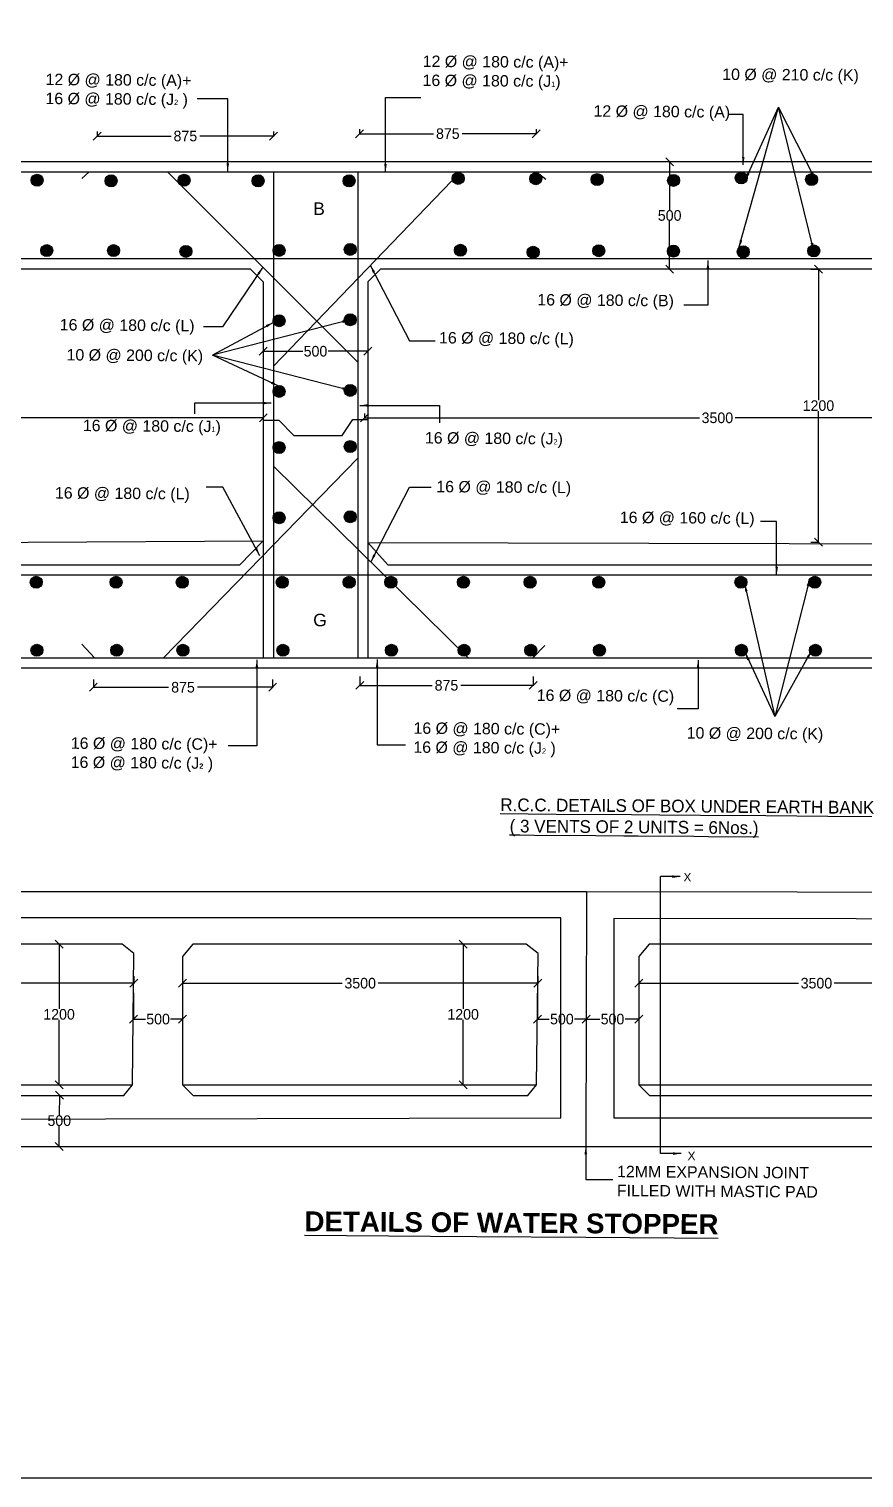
# Model space of a CAD drawing. Header units: inches. Extents: x 104 to 1637, y 54 to 1045.
# Drawn here: x 405 to 721, y 55 to 602 of the extents above; entities that cross this region are included whole.
import ezdxf

# ---------------------------------------------------------------- set-up
doc = ezdxf.new("R2010")
doc.units = ezdxf.units.IN
doc.header["$MEASUREMENT"] = 0
for name, color, linetype in [('DIMENSION', 7, 'Continuous'), ('DRAWING', 2, 'Continuous'), ('Hatch', 7, 'Continuous'), ('TEXT', 7, 'Continuous')]:
    doc.layers.add(name, color=color, linetype=linetype)
doc.dimstyles.get("Standard").update_dxf_attribs({"dimtxt": 4, "dimasz": 3, "dimexe": 0.18, "dimexo": 0.0625, "dimgap": 0.09, "dimtad": 0, "dimtih": 1, "dimtoh": 1, "dimdec": 4, "dimzin": 0, "dimdsep": 46, "dimlunit": 4, "dimtxsty": 'Standard', "dimblk": 'OBLIQUE', "dimcen": 0.09, "dimadec": 0, "dimazin": 0, "dimtfac": 1, "dimtdec": 4, "dimtofl": 0, "dimtmove": 0, "dimatfit": 3, "dimfxl": 1, "dimtolj": 1, "dimtzin": 0, "dimarcsym": 0})

# ---------------------------------------------------------------- blocks, each defined once
blk = doc.blocks.new('_Oblique')
at = {"color": 0, "linetype": 'ByBlock', "lineweight": -2}
blk.add_line((-0.5, -0.5), (0.5, 0.5), dxfattribs=at)
blk = doc.blocks.new('*D6')
at = {"layer": 'Defpoints', "color": 0, "transparency": 16777216}
for p in [(444.88, 237.85), (463.42, 237.85), (463.42, 227.9)]:
    blk.add_point(p, dxfattribs=at)
at = {"layer": 'DIMENSION', "color": 0, "lineweight": -2, "transparency": 16777216}
for p, q in [((444.88, 237.79), (444.88, 227.72)), ((463.42, 237.79), (463.42, 227.72)), ((444.88, 227.9), (449.39, 227.9)), ((463.42, 227.9), (458.9, 227.9))]:
    blk.add_line(p, q, dxfattribs=at)
at = {"layer": 'DIMENSION', "color": 0, "lineweight": -2, "transparency": 16777216, "xscale": 3, "yscale": 3, "zscale": 3, "rotation": 180}
blk.add_blockref('_Oblique', (444.88, 227.9), dxfattribs=at)
at = {"layer": 'DIMENSION', "color": 0, "lineweight": -2, "transparency": 16777216, "xscale": 3, "yscale": 3, "zscale": 3}
blk.add_blockref('_Oblique', (463.42, 227.9), dxfattribs=at)
at = {"layer": 'DIMENSION', "color": 0, "transparency": 16777216, "insert": (454.15, 227.9), "char_height": 4, "attachment_point": 5}
blk.add_mtext('\\A1;500', dxfattribs=at)
blk = doc.blocks.new('*D7')
at = {"layer": 'Defpoints', "color": 0, "transparency": 16777216}
for p in [(615.8, 237.85), (635.71, 237.85), (635.71, 227.9)]:
    blk.add_point(p, dxfattribs=at)
at = {"layer": 'DIMENSION', "color": 0, "lineweight": -2, "transparency": 16777216}
for p, q in [((615.8, 237.79), (615.8, 227.72)), ((635.71, 237.79), (635.71, 227.72)), ((615.8, 227.9), (621, 227.9)), ((635.71, 227.9), (630.51, 227.9))]:
    blk.add_line(p, q, dxfattribs=at)
at = {"layer": 'DIMENSION', "color": 0, "lineweight": -2, "transparency": 16777216, "xscale": 3, "yscale": 3, "zscale": 3, "rotation": 180}
blk.add_blockref('_Oblique', (615.8, 227.9), dxfattribs=at)
at = {"layer": 'DIMENSION', "color": 0, "lineweight": -2, "transparency": 16777216, "xscale": 3, "yscale": 3, "zscale": 3}
blk.add_blockref('_Oblique', (635.71, 227.9), dxfattribs=at)
at = {"layer": 'DIMENSION', "color": 0, "transparency": 16777216, "insert": (625.75, 227.9), "char_height": 4, "attachment_point": 5}
blk.add_mtext('\\A1;500', dxfattribs=at)
blk = doc.blocks.new('*D11')
at = {"layer": 'Defpoints', "color": 0, "transparency": 16777216}
for p in [(597.46, 237.85), (615.8, 237.85), (615.8, 227.9)]:
    blk.add_point(p, dxfattribs=at)
at = {"layer": 'DIMENSION', "color": 0, "lineweight": -2, "transparency": 16777216}
for p, q in [((597.46, 237.79), (597.46, 227.72)), ((615.8, 237.79), (615.8, 227.72)), ((597.46, 227.9), (601.87, 227.9)), ((615.8, 227.9), (611.39, 227.9))]:
    blk.add_line(p, q, dxfattribs=at)
at = {"layer": 'DIMENSION', "color": 0, "lineweight": -2, "transparency": 16777216, "xscale": 3, "yscale": 3, "zscale": 3, "rotation": 180}
blk.add_blockref('_Oblique', (597.46, 227.9), dxfattribs=at)
at = {"layer": 'DIMENSION', "color": 0, "lineweight": -2, "transparency": 16777216, "xscale": 3, "yscale": 3, "zscale": 3}
blk.add_blockref('_Oblique', (615.8, 227.9), dxfattribs=at)
at = {"layer": 'DIMENSION', "color": 0, "transparency": 16777216, "insert": (606.63, 227.9), "char_height": 4, "attachment_point": 5}
blk.add_mtext('\\A1;500', dxfattribs=at)
blk = doc.blocks.new('*D12')
at = {"layer": 'Defpoints', "color": 0, "transparency": 16777216}
for p in [(416.75, 256.23), (416.75, 203.15), (416.75, 203.15)]:
    blk.add_point(p, dxfattribs=at)
at = {"layer": 'DIMENSION', "color": 0, "lineweight": -2, "transparency": 16777216}
for p, q in [((416.69, 256.23), (416.57, 256.23)), ((416.75, 256.23), (416.75, 231.78)), ((416.75, 203.15), (416.75, 227.6)), ((416.69, 203.15), (416.57, 203.15))]:
    blk.add_line(p, q, dxfattribs=at)
at = {"layer": 'DIMENSION', "color": 0, "lineweight": -2, "transparency": 16777216, "xscale": 3, "yscale": 3, "zscale": 3}
for p, rotation in [((416.75, 256.23), 90), ((416.75, 203.15), 270)]:
    blk.add_blockref('_Oblique', p, dxfattribs=dict(at, rotation=rotation))
at = {"layer": 'DIMENSION', "color": 0, "transparency": 16777216, "insert": (416.75, 229.69), "char_height": 4, "attachment_point": 5}
blk.add_mtext('\\A1;1200', dxfattribs=at)
blk = doc.blocks.new('*D13')
at = {"layer": 'Defpoints', "color": 0, "transparency": 16777216}
for p in [(310.83, 244.22), (310.83, 241.45), (444.95, 244.22)]:
    blk.add_point(p, dxfattribs=at)
at = {"layer": 'DIMENSION', "color": 0, "lineweight": -2, "transparency": 16777216}
for p, q in [((310.83, 244.16), (310.83, 241.27)), ((310.83, 241.45), (371.13, 241.45)), ((444.95, 241.45), (384.65, 241.45)), ((444.95, 244.16), (444.95, 241.27))]:
    blk.add_line(p, q, dxfattribs=at)
at = {"layer": 'DIMENSION', "color": 0, "lineweight": -2, "transparency": 16777216, "xscale": 3, "yscale": 3, "zscale": 3, "rotation": 180}
blk.add_blockref('_Oblique', (310.83, 241.45), dxfattribs=at)
at = {"layer": 'DIMENSION', "color": 0, "lineweight": -2, "transparency": 16777216, "xscale": 3, "yscale": 3, "zscale": 3}
blk.add_blockref('_Oblique', (444.95, 241.45), dxfattribs=at)
at = {"layer": 'DIMENSION', "color": 0, "transparency": 16777216, "insert": (377.89, 241.45), "char_height": 4, "attachment_point": 5}
blk.add_mtext('\\A1;3500', dxfattribs=at)
blk = doc.blocks.new('*D14')
at = {"layer": 'Defpoints', "color": 0, "transparency": 16777216}
for p in [(569.34, 256.23), (569.34, 203.15), (569.34, 203.15)]:
    blk.add_point(p, dxfattribs=at)
at = {"layer": 'DIMENSION', "color": 0, "lineweight": -2, "transparency": 16777216}
for p, q in [((569.34, 256.23), (569.34, 231.78)), ((569.4, 256.23), (569.52, 256.23)), ((569.34, 203.15), (569.34, 227.6)), ((569.28, 203.15), (569.16, 203.15))]:
    blk.add_line(p, q, dxfattribs=at)
at = {"layer": 'DIMENSION', "color": 0, "lineweight": -2, "transparency": 16777216, "xscale": 3, "yscale": 3, "zscale": 3}
for p, rotation in [((569.34, 256.23), 90), ((569.34, 203.15), 270)]:
    blk.add_blockref('_Oblique', p, dxfattribs=dict(at, rotation=rotation))
at = {"layer": 'DIMENSION', "color": 0, "transparency": 16777216, "insert": (569.34, 229.69), "char_height": 4, "attachment_point": 5}
blk.add_mtext('\\A1;1200', dxfattribs=at)
blk = doc.blocks.new('*D15')
at = {"layer": 'Defpoints', "color": 0, "transparency": 16777216}
for p in [(463.42, 244.22), (463.42, 241.45), (597.53, 244.22)]:
    blk.add_point(p, dxfattribs=at)
at = {"layer": 'DIMENSION', "color": 0, "lineweight": -2, "transparency": 16777216}
for p, q in [((463.42, 244.16), (463.42, 241.27)), ((463.42, 241.45), (523.72, 241.45)), ((597.53, 241.45), (537.23, 241.45)), ((597.53, 244.16), (597.53, 241.27))]:
    blk.add_line(p, q, dxfattribs=at)
at = {"layer": 'DIMENSION', "color": 0, "lineweight": -2, "transparency": 16777216, "xscale": 3, "yscale": 3, "zscale": 3, "rotation": 180}
blk.add_blockref('_Oblique', (463.42, 241.45), dxfattribs=at)
at = {"layer": 'DIMENSION', "color": 0, "lineweight": -2, "transparency": 16777216, "xscale": 3, "yscale": 3, "zscale": 3}
blk.add_blockref('_Oblique', (597.53, 241.45), dxfattribs=at)
at = {"layer": 'DIMENSION', "color": 0, "transparency": 16777216, "insert": (530.47, 241.45), "char_height": 4, "attachment_point": 5}
blk.add_mtext('\\A1;3500', dxfattribs=at)
blk = doc.blocks.new('*D17')
at = {"layer": 'Defpoints', "color": 0, "transparency": 16777216}
for p in [(635.71, 244.22), (635.71, 241.45), (769.82, 244.22)]:
    blk.add_point(p, dxfattribs=at)
at = {"layer": 'DIMENSION', "color": 0, "lineweight": -2, "transparency": 16777216}
for p, q in [((635.71, 244.16), (635.71, 241.27)), ((635.71, 241.45), (696.01, 241.45)), ((769.82, 241.45), (709.52, 241.45)), ((769.82, 244.16), (769.82, 241.27))]:
    blk.add_line(p, q, dxfattribs=at)
at = {"layer": 'DIMENSION', "color": 0, "lineweight": -2, "transparency": 16777216, "xscale": 3, "yscale": 3, "zscale": 3, "rotation": 180}
blk.add_blockref('_Oblique', (635.71, 241.45), dxfattribs=at)
at = {"layer": 'DIMENSION', "color": 0, "lineweight": -2, "transparency": 16777216, "xscale": 3, "yscale": 3, "zscale": 3}
blk.add_blockref('_Oblique', (769.82, 241.45), dxfattribs=at)
at = {"layer": 'DIMENSION', "color": 0, "transparency": 16777216, "insert": (702.77, 241.45), "char_height": 4, "attachment_point": 5}
blk.add_mtext('\\A1;3500', dxfattribs=at)
blk = doc.blocks.new('*D23')
at = {"layer": 'Defpoints', "color": 0, "transparency": 16777216}
for p in [(416.9, 199.25), (416.76, 179.89), (416.76, 179.89)]:
    blk.add_point(p, dxfattribs=at)
at = {"layer": 'DIMENSION', "color": 0, "lineweight": -2, "transparency": 16777216}
for p, q in [((416.84, 199.25), (416.72, 199.25)), ((416.9, 199.25), (416.85, 191.66)), ((416.76, 179.89), (416.82, 187.48)), ((416.7, 179.89), (416.58, 179.89))]:
    blk.add_line(p, q, dxfattribs=at)
at = {"layer": 'DIMENSION', "color": 0, "lineweight": -2, "transparency": 16777216, "xscale": 3, "yscale": 3, "zscale": 3}
for p, rotation in [((416.9, 199.25), 89.5769999999985), ((416.76, 179.89), 269.5769999999985)]:
    blk.add_blockref('_Oblique', p, dxfattribs=dict(at, rotation=rotation))
at = {"layer": 'DIMENSION', "color": 0, "transparency": 16777216, "insert": (416.83, 189.57), "char_height": 4, "attachment_point": 5}
blk.add_mtext('\\A1;500', dxfattribs=at)
blk = doc.blocks.new('*D29')
at = {"layer": 'Defpoints', "color": 0, "transparency": 16777216}
for p in [(493.87, 481.58), (533.32, 481.58), (533.32, 479.93)]:
    blk.add_point(p, dxfattribs=at)
at = {"layer": 'DIMENSION', "color": 0, "lineweight": -2, "transparency": 16777216}
for p, q in [((493.87, 481.52), (493.87, 479.75)), ((533.32, 481.52), (533.32, 479.75)), ((493.87, 479.93), (508.84, 479.93)), ((533.32, 479.93), (518.35, 479.93))]:
    blk.add_line(p, q, dxfattribs=at)
at = {"layer": 'DIMENSION', "color": 0, "lineweight": -2, "transparency": 16777216, "xscale": 3, "yscale": 3, "zscale": 3, "rotation": 180}
blk.add_blockref('_Oblique', (493.87, 479.93), dxfattribs=at)
at = {"layer": 'DIMENSION', "color": 0, "lineweight": -2, "transparency": 16777216, "xscale": 3, "yscale": 3, "zscale": 3}
blk.add_blockref('_Oblique', (533.32, 479.93), dxfattribs=at)
at = {"layer": 'DIMENSION', "color": 0, "transparency": 16777216, "insert": (513.59, 479.93), "char_height": 4, "attachment_point": 5}
blk.add_mtext('\\A1;500', dxfattribs=at)
blk = doc.blocks.new('*D32')
at = {"layer": 'Defpoints', "color": 0, "transparency": 16777216}
for p in [(429.7, 356.09), (497.41, 356.09), (497.41, 353.13)]:
    blk.add_point(p, dxfattribs=at)
at = {"layer": 'DIMENSION', "color": 0, "lineweight": -2, "transparency": 16777216}
for p, q in [((429.7, 356.03), (429.7, 352.95)), ((497.41, 356.03), (497.41, 352.95)), ((429.7, 353.13), (458.13, 353.13)), ((497.41, 353.13), (468.98, 353.13))]:
    blk.add_line(p, q, dxfattribs=at)
at = {"layer": 'DIMENSION', "color": 0, "lineweight": -2, "transparency": 16777216, "xscale": 3, "yscale": 3, "zscale": 3, "rotation": 180}
blk.add_blockref('_Oblique', (429.7, 353.13), dxfattribs=at)
at = {"layer": 'DIMENSION', "color": 0, "lineweight": -2, "transparency": 16777216, "xscale": 3, "yscale": 3, "zscale": 3}
blk.add_blockref('_Oblique', (497.41, 353.13), dxfattribs=at)
at = {"layer": 'DIMENSION', "color": 0, "transparency": 16777216, "insert": (463.56, 353.13), "char_height": 4, "attachment_point": 5}
blk.add_mtext('\\A1;875', dxfattribs=at)
blk = doc.blocks.new('*D34')
at = {"layer": 'Defpoints', "color": 0, "transparency": 16777216}
for p in [(431.13, 562.99), (497.77, 562.99), (497.77, 561.16)]:
    blk.add_point(p, dxfattribs=at)
at = {"layer": 'DIMENSION', "color": 0, "lineweight": -2, "transparency": 16777216}
for p, q in [((431.13, 562.93), (431.13, 560.98)), ((431.13, 561.16), (459.03, 561.16)), ((497.77, 561.16), (469.88, 561.16)), ((497.77, 562.93), (497.77, 560.98))]:
    blk.add_line(p, q, dxfattribs=at)
at = {"layer": 'DIMENSION', "color": 0, "lineweight": -2, "transparency": 16777216, "xscale": 3, "yscale": 3, "zscale": 3, "rotation": 180}
blk.add_blockref('_Oblique', (431.13, 561.16), dxfattribs=at)
at = {"layer": 'DIMENSION', "color": 0, "lineweight": -2, "transparency": 16777216, "xscale": 3, "yscale": 3, "zscale": 3}
blk.add_blockref('_Oblique', (497.77, 561.16), dxfattribs=at)
at = {"layer": 'DIMENSION', "color": 0, "transparency": 16777216, "insert": (464.45, 561.16), "char_height": 4, "attachment_point": 5}
blk.add_mtext('\\A1;875', dxfattribs=at)
blk = doc.blocks.new('*D35')
at = {"layer": 'Defpoints', "color": 0, "transparency": 16777216}
for p in [(530.23, 563.88), (596.88, 563.88), (596.88, 562.05)]:
    blk.add_point(p, dxfattribs=at)
at = {"layer": 'DIMENSION', "color": 0, "lineweight": -2, "transparency": 16777216}
for p, q in [((530.23, 563.82), (530.23, 561.87)), ((596.88, 563.82), (596.88, 561.87)), ((530.23, 562.05), (558.13, 562.05)), ((596.88, 562.05), (568.98, 562.05))]:
    blk.add_line(p, q, dxfattribs=at)
at = {"layer": 'DIMENSION', "color": 0, "lineweight": -2, "transparency": 16777216, "xscale": 3, "yscale": 3, "zscale": 3, "rotation": 180}
blk.add_blockref('_Oblique', (530.23, 562.05), dxfattribs=at)
at = {"layer": 'DIMENSION', "color": 0, "lineweight": -2, "transparency": 16777216, "xscale": 3, "yscale": 3, "zscale": 3}
blk.add_blockref('_Oblique', (596.88, 562.05), dxfattribs=at)
at = {"layer": 'DIMENSION', "color": 0, "transparency": 16777216, "insert": (563.56, 562.05), "char_height": 4, "attachment_point": 5}
blk.add_mtext('\\A1;875', dxfattribs=at)
blk = doc.blocks.new('*D42')
at = {"layer": 'Defpoints', "color": 0, "transparency": 16777216}
for p in [(530.32, 357.3), (595.77, 357.3), (595.77, 353.87)]:
    blk.add_point(p, dxfattribs=at)
at = {"layer": 'DIMENSION', "color": 0, "lineweight": -2, "transparency": 16777216}
for p, q in [((530.32, 357.24), (530.32, 353.69)), ((595.77, 357.24), (595.77, 353.69)), ((530.32, 353.87), (557.62, 353.87)), ((595.77, 353.87), (568.47, 353.87))]:
    blk.add_line(p, q, dxfattribs=at)
at = {"layer": 'DIMENSION', "color": 0, "lineweight": -2, "transparency": 16777216, "xscale": 3, "yscale": 3, "zscale": 3, "rotation": 180}
blk.add_blockref('_Oblique', (530.32, 353.87), dxfattribs=at)
at = {"layer": 'DIMENSION', "color": 0, "lineweight": -2, "transparency": 16777216, "xscale": 3, "yscale": 3, "zscale": 3}
blk.add_blockref('_Oblique', (595.77, 353.87), dxfattribs=at)
at = {"layer": 'DIMENSION', "color": 0, "transparency": 16777216, "insert": (563.05, 353.87), "char_height": 4, "attachment_point": 5}
blk.add_mtext('\\A1;875', dxfattribs=at)
blk = doc.blocks.new('*D45')
at = {"layer": 'Defpoints', "color": 0, "transparency": 16777216}
for p in [(227.43, 456.55), (493.89, 456.55), (493.89, 454.81)]:
    blk.add_point(p, dxfattribs=at)
at = {"layer": 'DIMENSION', "color": 0, "lineweight": -2, "transparency": 16777216}
for p, q in [((227.43, 456.49), (227.43, 454.63)), ((227.43, 454.81), (353.9, 454.81)), ((493.89, 454.81), (367.41, 454.81)), ((493.89, 456.49), (493.89, 454.63))]:
    blk.add_line(p, q, dxfattribs=at)
at = {"layer": 'DIMENSION', "color": 0, "lineweight": -2, "transparency": 16777216, "xscale": 3, "yscale": 3, "zscale": 3, "rotation": 180}
blk.add_blockref('_Oblique', (227.43, 454.81), dxfattribs=at)
at = {"layer": 'DIMENSION', "color": 0, "lineweight": -2, "transparency": 16777216, "xscale": 3, "yscale": 3, "zscale": 3}
blk.add_blockref('_Oblique', (493.89, 454.81), dxfattribs=at)
at = {"layer": 'DIMENSION', "color": 0, "transparency": 16777216, "insert": (360.66, 454.81), "char_height": 4, "attachment_point": 5}
blk.add_mtext('\\A1;3500', dxfattribs=at)
blk = doc.blocks.new('*D48')
at = {"layer": 'Defpoints', "color": 0, "transparency": 16777216}
for p in [(532.13, 456.55), (798.59, 456.55), (798.59, 454.81)]:
    blk.add_point(p, dxfattribs=at)
at = {"layer": 'DIMENSION', "color": 0, "lineweight": -2, "transparency": 16777216}
for p, q in [((532.13, 456.49), (532.13, 454.63)), ((532.13, 454.81), (658.6, 454.81)), ((798.59, 454.81), (672.12, 454.81)), ((798.59, 456.49), (798.59, 454.63))]:
    blk.add_line(p, q, dxfattribs=at)
at = {"layer": 'DIMENSION', "color": 0, "lineweight": -2, "transparency": 16777216, "xscale": 3, "yscale": 3, "zscale": 3, "rotation": 180}
blk.add_blockref('_Oblique', (532.13, 454.81), dxfattribs=at)
at = {"layer": 'DIMENSION', "color": 0, "lineweight": -2, "transparency": 16777216, "xscale": 3, "yscale": 3, "zscale": 3}
blk.add_blockref('_Oblique', (798.59, 454.81), dxfattribs=at)
at = {"layer": 'DIMENSION', "color": 0, "transparency": 16777216, "insert": (665.36, 454.81), "char_height": 4, "attachment_point": 5}
blk.add_mtext('\\A1;3500', dxfattribs=at)
blk = doc.blocks.new('*D47')
at = {"layer": 'Defpoints', "color": 0, "transparency": 16777216}
for p in [(700.59, 510.95), (703.52, 510.95), (700.59, 407.86)]:
    blk.add_point(p, dxfattribs=at)
at = {"layer": 'DIMENSION', "color": 0, "lineweight": -2, "transparency": 16777216}
for p, q in [((700.65, 510.95), (703.7, 510.95)), ((703.52, 510.95), (703.52, 461.5)), ((703.52, 407.86), (703.52, 457.32)), ((700.65, 407.86), (703.7, 407.86))]:
    blk.add_line(p, q, dxfattribs=at)
at = {"layer": 'DIMENSION', "color": 0, "lineweight": -2, "transparency": 16777216, "xscale": 3, "yscale": 3, "zscale": 3}
for p, rotation in [((703.52, 510.95), 90), ((703.52, 407.86), 270)]:
    blk.add_blockref('_Oblique', p, dxfattribs=dict(at, rotation=rotation))
at = {"layer": 'DIMENSION', "color": 0, "transparency": 16777216, "insert": (703.52, 459.41), "char_height": 4, "attachment_point": 5}
blk.add_mtext('\\A1;1200', dxfattribs=at)
blk = doc.blocks.new('*D52')
at = {"layer": 'Defpoints', "color": 0, "transparency": 16777216}
for p in [(647.34, 551.39), (647.34, 510.95), (647.34, 510.95)]:
    blk.add_point(p, dxfattribs=at)
at = {"layer": 'DIMENSION', "color": 0, "lineweight": -2, "transparency": 16777216}
for p, q in [((647.27, 551.39), (647.16, 551.39)), ((647.34, 551.39), (647.34, 533.26)), ((647.34, 510.95), (647.34, 529.08)), ((647.27, 510.95), (647.16, 510.95))]:
    blk.add_line(p, q, dxfattribs=at)
at = {"layer": 'DIMENSION', "color": 0, "lineweight": -2, "transparency": 16777216, "xscale": 3, "yscale": 3, "zscale": 3}
for p, rotation in [((647.34, 551.39), 90), ((647.34, 510.95), 270)]:
    blk.add_blockref('_Oblique', p, dxfattribs=dict(at, rotation=rotation))
at = {"layer": 'DIMENSION', "color": 0, "transparency": 16777216, "insert": (647.34, 531.17), "char_height": 4, "attachment_point": 5}
blk.add_mtext('\\A1;500', dxfattribs=at)

msp = doc.modelspace()

# ---------------------------------------------------------------- hatches: boundary and pattern name
at = {"layer": 'Hatch'}
for points in [[(569.72922, 545.19841, 1), (565.20494, 545.19841, 1)], [(599.01288, 545.04835, 1), (594.48859, 545.04835, 1)], [(622.22662, 544.75461, 1), (617.70233, 544.75461, 1)], [(676.66057, 545.35272, 1), (672.13629, 545.35272, 1)], [(703.17912, 544.71855, 1), (698.65483, 544.71855, 1)], [(410.70529, 544.49747, 1), (406.18101, 544.49747, 1)], [(438.67699, 544.26427, 1), (434.1527, 544.26427, 1)], [(466.22242, 544.49747, 1), (461.69813, 544.49747, 1)], [(494.19411, 544.26427, 1), (489.66983, 544.26427, 1)], [(528.55063, 544.26427, 1), (524.02634, 544.26427, 1)], [(651.08039, 544.43452, 1), (646.55611, 544.43452, 1)], [(414.38951, 517.93157, 1), (409.86522, 517.93157, 1)], [(439.6233, 517.93157, 1), (435.09901, 517.93157, 1)], [(466.93516, 517.63518, 1), (462.41087, 517.63518, 1)], [(502.11651, 518.01404, 1), (497.59222, 518.01404, 1)], [(528.97266, 518.37722, 1), (524.44838, 518.37722, 1)], [(570.55971, 518.05342, 1), (566.03542, 518.05342, 1)], [(598.0624, 517.30111, 1), (593.53811, 517.30111, 1)], [(622.8081, 517.89292, 1), (618.28381, 517.89292, 1)], [(651.03511, 517.7438, 1), (646.51082, 517.7438, 1)], [(677.40944, 517.47764, 1), (672.88516, 517.47764, 1)], [(704.03619, 517.81415, 1), (699.5119, 517.81415, 1)], [(502.11651, 491.46039, 1), (497.59222, 491.46039, 1)], [(528.97266, 491.82357, 1), (524.44838, 491.82357, 1)], [(502.11651, 464.80748, 1), (497.59222, 464.80748, 1)], [(528.97266, 465.17066, 1), (524.44838, 465.17066, 1)], [(502.11651, 443.6164, 1), (497.59222, 443.6164, 1)], [(528.97266, 443.97958, 1), (524.44838, 443.97958, 1)], [(502.11651, 417.11199, 1), (497.59222, 417.11199, 1)], [(528.97266, 417.47517, 1), (524.44838, 417.47517, 1)], [(410.42599, 392.77728, 1), (405.90171, 392.77728, 1)], [(440.55221, 392.77728, 1), (436.02793, 392.77728, 1)], [(465.54326, 392.77728, 1), (461.01898, 392.77728, 1)], [(503.32513, 392.77728, 1), (498.80084, 392.77728, 1)], [(528.56724, 392.77728, 1), (524.04296, 392.77728, 1)], [(544.30963, 392.77728, 1), (539.78535, 392.77728, 1)], [(571.71408, 392.77728, 1), (567.1898, 392.77728, 1)], [(596.8914, 392.77728, 1), (592.36711, 392.77728, 1)], [(622.82557, 392.77728, 1), (618.30128, 392.77728, 1)], [(676.48843, 392.77728, 1), (671.96415, 392.77728, 1)], [(704.41255, 392.77728, 1), (699.88827, 392.77728, 1)], [(410.65331, 367.09898, 1), (406.12902, 367.09898, 1)], [(440.77953, 367.09898, 1), (436.25524, 367.09898, 1)], [(465.77058, 367.09898, 1), (461.24629, 367.09898, 1)], [(503.55244, 367.09898, 1), (499.02816, 367.09898, 1)], [(544.53695, 367.09898, 1), (540.01266, 367.09898, 1)], [(571.9414, 367.09898, 1), (567.41712, 367.09898, 1)], [(597.11871, 367.09898, 1), (592.59443, 367.09898, 1)], [(623.05288, 367.09898, 1), (618.5286, 367.09898, 1)], [(676.71575, 367.09898, 1), (672.19146, 367.09898, 1)], [(704.63987, 367.09898, 1), (700.11559, 367.09898, 1)]]:
    msp.add_hatch(color=256, dxfattribs=at).paths.add_polyline_path(points)

# ---------------------------------------------------------------- linework, layer by layer
at = {"layer": 'DIMENSION'}
msp.add_lwpolyline([(1636.92071, 54.72718), (104.28326, 54.72718), (104.28326, 1045.24728), (1636.92071, 1045.24728)], close=True, dxfattribs=at)
at = {"layer": 'DRAWING'}
for points in [[(186.79334, 360.42007), (1143.81771, 360.42007), (1143.81771, 551.39215), (186.79334, 551.39215), (186.79334, 360.42007)], [(428.00312, 547.57264), (425.30867, 545.09767)], [(529.64074, 475.80547), (457.87356, 547.57264)], [(497.68768, 547.57264), (497.68768, 364.23958)], [(497.68768, 474.35283), (568.24025, 547.57264)], [(529.64074, 547.57264), (529.64074, 364.23958)], [(597.20767, 547.57264), (600.6139, 544.90806)], [(1139.99819, 514.77224), (190.61285, 514.77224)], [(489.09187, 510.95273), (232.2048, 510.95273)], [(493.86817, 506.17643), (489.09187, 510.95273)], [(533.31936, 506.17643), (538.09566, 510.95273)], [(790.34266, 510.95273), (538.09566, 510.95273)], [(493.86817, 506.17643), (493.86817, 364.23958)], [(533.31936, 506.17643), (533.31936, 364.23958)], [(493.86817, 453.94346), (499.79427, 453.94346), (505.38365, 448.14043), (523.71257, 448.14043), (527.6499, 454.24041), (533.31936, 454.24041)], [(529.64074, 439.65589), (456.18208, 364.23958)], [(497.68768, 436.52165), (571.19059, 364.23958)], [(227.4285, 406.92961), (493.86817, 408.40405)], [(493.86817, 408.40405), (484.93899, 399.23691)], [(533.31936, 407.79092), (541.03438, 399.23691)], [(533.31936, 407.79092), (798.56959, 407.10398)], [(484.93899, 399.23691), (234.36264, 399.23691)], [(790.84129, 399.23691), (541.03438, 399.23691)], [(1139.99819, 395.4174), (190.61285, 395.4174)], [(425.32776, 369.42384), (430.15584, 364.23958)], [(600.15543, 368.93133), (595.60464, 364.23958)], [(615.8855, 275.90615), (615.65993, 179.88636)], [(626.30054, 265.8738), (626.30054, 190.71128), (1083.79677, 190.71128), (1083.79677, 265.21218), (626.30054, 265.8738)], [(314.80835, 199.0693), (441.17814, 199.0693), (444.50085, 203.14513), (445.03793, 252.72594), (440.58984, 256.22836), (314.68729, 256.22836), (310.83141, 251.51302), (310.83141, 203.14513), (314.80835, 199.0693)], [(467.39468, 199.0693), (593.76447, 199.0693), (597.08717, 203.14513), (597.62425, 252.72594), (593.17616, 256.22836), (467.27361, 256.22836), (463.41773, 251.51302), (463.41773, 203.14513), (467.39468, 199.0693)], [(639.68749, 199.0693), (766.05728, 199.0693), (769.37999, 203.14513), (769.91707, 252.72594), (765.46898, 256.22836), (639.56643, 256.22836), (635.71055, 251.51302), (635.71055, 203.14513), (639.68749, 199.0693)], [(310.83141, 203.14513), (444.50085, 203.14513)], [(463.41773, 203.14513), (597.08717, 203.14513)], [(635.71055, 203.14513), (769.37999, 203.14513)]]:
    msp.add_lwpolyline(points, dxfattribs=at)
for points in [[(190.61285, 364.23958), (1139.99819, 364.23958), (1139.99819, 547.57264), (190.61285, 547.57264)], [(137.99293, 179.88636), (1093.32693, 179.88636), (1093.32693, 275.17215), (615.8855, 275.90615), (137.99293, 275.92925), (137.99293, 179.88636)], [(147.57328, 189.66797), (606.18388, 190.66623), (606.18388, 266.12331), (147.57328, 266.12331), (147.57328, 189.66797)]]:
    msp.add_lwpolyline(points, close=True, dxfattribs=at)
for centre in [(567.46708, 545.19841), (596.75073, 545.04835), (619.96447, 544.75461), (674.39843, 545.35272), (700.91698, 544.71855), (408.44315, 544.49747), (436.41484, 544.26427), (463.96028, 544.49747), (491.93197, 544.26427), (526.28849, 544.26427), (648.81825, 544.43452), (412.12737, 517.93157), (437.36115, 517.93157), (464.67302, 517.63518), (499.85436, 518.01404), (526.71052, 518.37722), (568.29756, 518.05342), (595.80026, 517.30111), (620.54596, 517.89292), (648.77297, 517.7438), (675.1473, 517.47764), (701.77405, 517.81415), (499.85436, 491.46039), (526.71052, 491.82357), (499.85436, 464.80748), (526.71052, 465.17066), (499.85436, 443.6164), (526.71052, 443.97958), (499.85436, 417.11199), (526.71052, 417.47517), (408.16385, 392.77728), (438.29007, 392.77728), (463.28112, 392.77728), (501.06299, 392.77728), (526.3051, 392.77728), (542.04749, 392.77728), (569.45194, 392.77728), (594.62926, 392.77728), (620.56342, 392.77728), (674.22629, 392.77728), (702.15041, 392.77728), (408.39117, 367.09898), (438.51738, 367.09898), (463.50844, 367.09898), (501.2903, 367.09898), (542.27481, 367.09898), (569.67926, 367.09898), (594.85657, 367.09898), (620.79074, 367.09898), (674.45361, 367.09898), (702.37773, 367.09898)]:
    msp.add_circle(centre, 2.26214, dxfattribs=at)

# ---------------------------------------------------------------- texts
at = {"layer": 'TEXT', "attachment_point": 1, "rotation": 359.577}
for s, insert, char_height, width in [('{\\fArial|b0|i0|c0|p32;12 Ø @ 180 c/c (A)+\\P16 Ø @ 180 c/c (J\\H0.4644x;1\\H2.153x;)}', (554.0922, 591.56295), 4.307091, 20101.5149434), ('{\\fArial|b0|i0|c0|p32;10 Ø @ 210 c/c (K)}', (667.20611, 586.66105), 4.307091, 20101.5149434), ('{\\fArial|b0|i0|c0|p32;12 Ø @ 180 c/c (A)+\\P16 Ø @ 180 c/c (J\\H0.4644x;2\\H2.154x; )}', (411.68366, 584.72144), 4.307091, 20101.5149434), ('{\\fArial|b0|i0|c0|p32;12 Ø @ 180 c/c (A)}', (618.60378, 572.78515), 4.307091, 20101.5149434), ('{\\fArial|b0|i0|c0|p32;B}', (512.74283, 536.14078), 4.7378001, 22111.6664378), ('{\\fArial|b0|i0|c0|p32;16 Ø @ 180 c/c (B)}', (597.38509, 501.57285), 4.307091, 20101.5149434), ('{\\fArial|b0|i0|c0|p32;16 Ø @ 180 c/c (L)}', (417.03393, 492.14136), 4.307091, 20101.5149434), ('{\\fArial|b0|i0|c0|p32;16 Ø @ 180 c/c (L)}', (560.26225, 487.22457), 4.307091, 20101.5149434), ('{\\fArial|b0|i0|c0|p32;10 Ø @ 200 c/c (K)}', (419.59513, 480.79072), 4.307091, 20101.5149434), ('{\\fArial|b0|i0|c0|p32;16 Ø @ 180 c/c (J\\H0.4644x;1\\H2.154x;)}', (425.75423, 454.11997), 4.307091, 20101.5149434), ('{\\fArial|b0|i0|c0|p32;16 Ø @ 180 c/c (J\\H0.4644x;2\\H2.154x;)}', (554.92142, 449.46457), 4.307091, 20101.5149434), ('{\\fArial|b0|i0|c0|p32;16 Ø @ 180 c/c (L)}', (415.20683, 428.69603), 4.307091, 20101.5149434), ('{\\fArial|b0|i0|c0|p32;16 Ø @ 180 c/c (L)}', (559.23493, 431.06505), 4.307091, 20101.5149434), ('{\\fArial|b0|i0|c0|p32;16 Ø @ 160 c/c (L)}', (628.52533, 419.45428), 4.307091, 20101.5149434), ('{\\fArial|b0|i0|c0|p32;G}', (512.74283, 380.9106), 4.7378001, 22111.6664378), ('{\\fArial|b0|i0|c0|p32;16 Ø @ 180 c/c (C)}', (597.16191, 352.3255), 4.307091, 20101.5149434), ('{\\fArial|b0|i0|c0|p32;16 Ø @ 180 c/c (C)+\\P16 Ø @ 180 c/c (J\\H0.4644x;2\\H2.154x; )}', (550.61489, 339.9072), 4.307091, 20101.5149434), ('{\\fArial|b0|i0|c0|p32;16 Ø @ 180 c/c (C)+\\P16 Ø @ 180 c/c (J\\fArial|b1|i0|c0|p32;\\H0.4644x;2\\fArial|b0|i0|c0|p32;\\H2.154x; )}', (421.20915, 334.23454), 4.307091, 20101.5149434), ('{\\fArial|b0|i0|c0|p32;10 Ø @ 200 c/c (K)}', (653.77949, 338.10275), 4.307091, 20101.5149434), ('{\\LR.C.C. DETAILS OF BOX UNDER EARTH BANK\\P  ( 3 VENTS OF 2 UNITS = 6Nos.) }', (583.42285, 311.22578), 4.8, 211.5076625), ('{\\fArial|b0|i0|c0|p32;X}', (652.56201, 283.08644), 3.2046808, 14956.4843329), ('{\\fArial|b0|i0|c0|p32;X}', (654.11112, 177.88235), 3.2046808, 14956.4843329), ('{\\fArial|b0|i0|c0|p32;12MM EXPANSION JOINT\\PFILLED WITH MASTIC PAD}', (627.48507, 172.5853), 4.307091, 20101.5149434), ('{\\fArial|b1|i0|c0|p32;\\H1.56x;\\LDETAILS OF WATER STOPPER\\fArial|b0|i0|c0|p32;\\P\\H0.641x;\\l                        }', (509.47114, 155.37224), 4.8, 211.5076625)]:
    msp.add_mtext(s, dxfattribs=dict(at, insert=insert, char_height=char_height, width=width))

# ---------------------------------------------------------------- dimensions: what is measured, and where the dimension line sits
at = {"layer": 'DIMENSION'}
for base, p1, p2, text, picture, middle in [((497.77483, 561.15569), (431.12954, 562.99133), (497.77483, 562.99133), '875', '*D34', (464.45218, 561.15569)), ((596.87812, 562.04918), (530.23283, 563.88482), (596.87812, 563.88482), '875', '*D35', (563.55548, 562.04918)), ((533.31936, 479.93142), (493.86817, 481.58149), (533.31936, 481.58149), '500', '*D29', (513.59376, 479.93142)), ((493.88543, 454.80666), (227.4285, 456.55302), (493.88543, 456.55302), '3500', '*D45', (360.65697, 454.80666)), ((798.58686, 454.80666), (532.12992, 456.55302), (798.58686, 456.55302), '3500', '*D48', (665.35839, 454.80666)), ((497.40841, 353.13389), (429.70173, 356.09428), (497.40841, 356.09428), '875', '*D32', (463.55507, 353.13389)), ((595.77121, 353.86697), (530.3234, 357.29993), (595.77121, 357.29993), '875', '*D42', (563.0473, 353.86697))]:
    dim = msp.add_linear_dim(base=base, p1=p1, p2=p2, text=text, dimstyle='Standard', dxfattribs=at)
    dim.commit()
    dim.dimension.update_dxf_attribs({"geometry": picture, "text_midpoint": middle})
for p1, p2, distance, text, picture, middle in [((647.33699, 551.39215), (647.33699, 510.95273), 0, '500', '*D52', (647.33699, 531.17244)), ((700.59096, 407.86185), (700.59096, 510.95273), -2.92765, '1200', '*D47', (703.51861, 459.40729)), ((416.75249, 256.22836), (416.75249, 203.14513), 0, '1200', '*D12', (416.75249, 229.68675)), ((569.33882, 256.22836), (569.33882, 203.14513), 0, '1200', '*D14', (569.33882, 229.68675)), ((444.94579, 244.22032), (310.83141, 244.22032), 2.76798, '3500', '*D13', (377.8886, 241.45233)), ((597.53212, 244.22032), (463.41773, 244.22032), 2.76798, '3500', '*D15', (530.47492, 241.45233)), ((769.82493, 244.22032), (635.71055, 244.22032), 2.76798, '3500', '*D17', (702.76774, 241.45233)), ((444.87678, 237.84957), (463.41773, 237.84957), -9.95393, '500', '*D6', (454.14726, 227.89564)), ((597.4631, 237.84957), (615.7961, 237.84957), -9.95393, '500', '*D11', (606.6296, 227.89564)), ((615.7961, 237.84957), (635.71055, 237.84957), -9.95393, '500', '*D7', (625.75332, 227.89564)), ((416.90371, 199.24666), (416.76078, 179.88636), 0, '500', '*D23', (416.83225, 189.56651))]:
    dim = msp.add_aligned_dim(p1=p1, p2=p2, distance=distance, text=text, dimstyle='Standard', dxfattribs=at)
    dim.commit()
    dim.dimension.update_dxf_attribs({"geometry": picture, "text_midpoint": middle})

# ---------------------------------------------------------------- leaders
for points in [[(480.46058, 547.89392), (480.46058, 575.24579), (468.91033, 575.24579)], [(540.02779, 547.62863), (540.02779, 575.7376), (553.3531, 575.7376)], [(675.13215, 550.30777), (675.13215, 569.24969), (669.41402, 569.24969)], [(673.51594, 518.9418), (688.38654, 572.04952)], [(675.88467, 544.42202), (688.38654, 572.04952)], [(702.34203, 544.92981), (688.38654, 572.04952)], [(701.77405, 517.81415), (688.38654, 572.04952)], [(661.80171, 514.15177), (661.80171, 497.30549), (652.69124, 497.30549)], [(493.75715, 511.68905), (478.45543, 489.13711), (471.25218, 489.13711)], [(534.28745, 512.46923), (549.03042, 483.94371), (558.75424, 483.94371)], [(526.71052, 491.82357), (474.74029, 478.5081)], [(497.68768, 490.81017), (474.74029, 478.5081)], [(526.71052, 465.17066), (474.74029, 478.5081)], [(499.69867, 466.8236), (474.74029, 478.5081)], [(496.80347, 460.38002), (467.9542, 460.38002), (467.9542, 456.33488)], [(530.399, 459.50218), (560.47001, 459.50218), (560.47001, 452.88313)], [(492.56701, 402.80389), (478.59919, 428.61967), (472.25094, 428.61967)], [(534.43914, 400.38062), (549.08378, 428.60557), (557.24011, 428.60557)], [(687.74124, 395.6001), (687.74124, 415.69166), (681.62857, 415.69166)], [(700.27407, 394.27194), (687.04493, 342.13764)], [(675.62519, 392.29476), (687.04493, 342.13764)], [(700.93797, 366.96003), (687.04493, 342.13764)], [(491.45041, 363.46973), (491.45041, 331.0762), (480.64155, 331.0762)], [(536.86342, 363.65228), (536.86342, 331.44746), (547.60133, 331.44746)], [(658.07248, 363.40987), (658.07248, 344.99934), (650.22121, 344.99934)], [(675.81108, 366.21118), (687.04493, 342.13764)], [(615.65993, 179.88636), (615.65993, 167.37684), (625.82437, 167.37684)]]:
    msp.add_leader(points, dimstyle='Standard', override={"dimgap": 0.09, "dimtad": 0}, dxfattribs=at)
at = {"layer": 'DRAWING'}
for points in [[(651.32276, 281.68636), (643.81638, 281.67269)], [(651.64856, 177.16714), (643.81638, 177.16714), (643.81638, 281.67269)]]:
    msp.add_leader(points, dimstyle='Standard', override={"dimgap": 0.09, "dimtad": 0}, dxfattribs=at)

doc.saveas('drawing.dxf')
